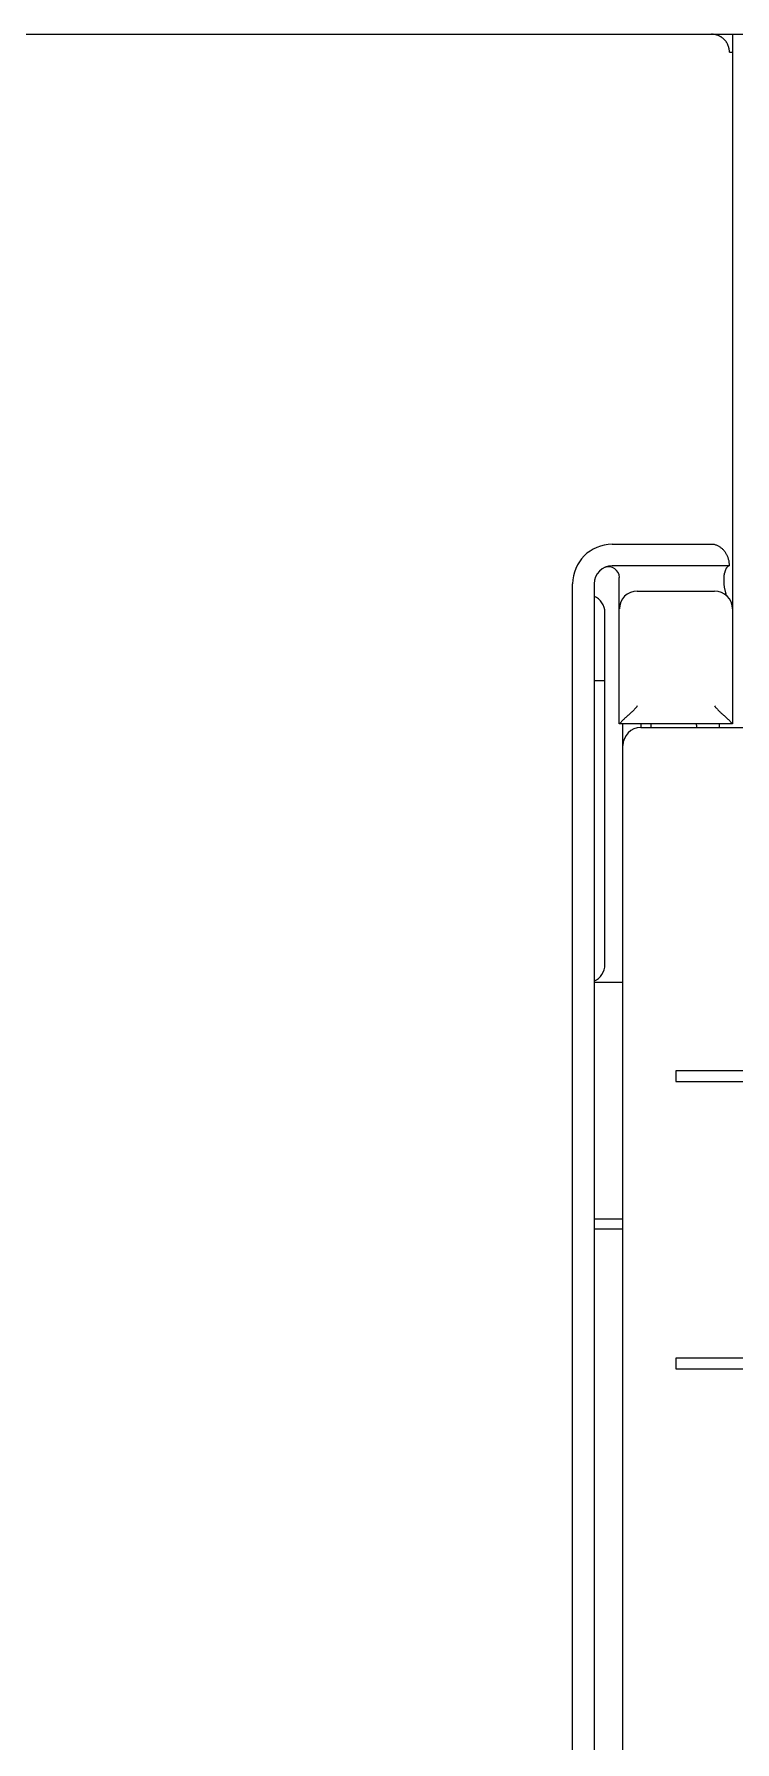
# Model space of a CAD drawing. Header units: millimetres. Extents: x -11 to 5160, y -11 to 2043.
# Drawn here: x 4475.01 to 4484.8, y 1661.94 to 1685.83 of the extents above; entities that cross this region are included whole.
import ezdxf

# ---------------------------------------------------------------- set-up
doc = ezdxf.new("R2010")
doc.units = ezdxf.units.MM

msp = doc.modelspace()

# ---------------------------------------------------------------- linework, layer by layer
at = {"color": 7, "linetype": 'Continuous'}
for p, q in [((4467.407, 1685.829), (4542.298, 1685.829)), ((4484.773, 1685.829), (4484.773, 1677.787)), ((4484.729, 1685.577), (4484.773, 1685.577)), ((4483.089, 1678.692), (4484.477, 1678.692)), ((4484.729, 1678.39), (4483.089, 1678.39)), ((4484.674, 1678.326), (4484.689, 1678.361)), ((4482.536, 1648.283), (4482.536, 1678.139)), ((4482.838, 1678.139), (4482.838, 1648.283)), ((4483.189, 1676.178), (4483.189, 1678.226)), ((4484.655, 1678.144), (4484.655, 1678.239)), ((4483.441, 1678.038), (4484.521, 1678.038)), ((4484.69, 1677.973), (4484.683, 1677.996)), ((4482.988, 1672.811), (4482.988, 1677.737)), ((4484.773, 1677.787), (4484.773, 1676.178)), ((4482.988, 1676.782), (4482.838, 1676.782)), ((4484.773, 1676.178), (4483.189, 1676.178)), ((4483.24, 1675.877), (4483.24, 1676.178)), ((4483.491, 1676.178), (4483.491, 1676.128)), ((4483.629, 1676.178), (4483.629, 1676.128)), ((4484.584, 1676.178), (4484.584, 1676.128)), ((4483.491, 1676.128), (4518.649, 1676.128)), ((4483.24, 1650.243), (4483.24, 1675.877)), ((4483.24, 1672.56), (4482.838, 1672.56)), ((4499.06, 1671.328), (4483.981, 1671.328)), ((4483.981, 1671.328), (4483.981, 1671.177)), ((4483.981, 1671.177), (4499.06, 1671.177)), ((4482.838, 1669.256), (4483.24, 1669.256)), ((4482.838, 1669.115), (4483.24, 1669.115)), ((4499.06, 1667.307), (4483.981, 1667.307)), ((4483.981, 1667.307), (4483.981, 1667.156)), ((4483.981, 1667.156), (4499.06, 1667.156))]:
    msp.add_line(p, q, dxfattribs=at)
for points in [[(4484.729, 1685.577), (4484.728, 1685.589)], [(4484.729, 1678.39), (4484.729, 1678.4), (4484.728, 1678.41), (4484.728, 1678.42), (4484.727, 1678.43), (4484.726, 1678.44), (4484.724, 1678.45), (4484.723, 1678.46), (4484.721, 1678.469), (4484.718, 1678.479), (4484.716, 1678.489), (4484.713, 1678.498), (4484.71, 1678.507), (4484.706, 1678.516), (4484.703, 1678.525), (4484.699, 1678.534), (4484.694, 1678.543), (4484.69, 1678.551), (4484.685, 1678.56), (4484.68, 1678.568), (4484.674, 1678.576), (4484.669, 1678.584), (4484.663, 1678.591), (4484.657, 1678.599), (4484.65, 1678.606), (4484.644, 1678.613), (4484.637, 1678.62), (4484.63, 1678.627), (4484.623, 1678.633), (4484.615, 1678.64), (4484.608, 1678.646), (4484.6, 1678.651), (4484.592, 1678.656), (4484.584, 1678.662), (4484.576, 1678.666), (4484.567, 1678.671), (4484.558, 1678.675), (4484.549, 1678.678), (4484.54, 1678.682), (4484.531, 1678.684), (4484.522, 1678.687), (4484.512, 1678.689), (4484.503, 1678.69), (4484.493, 1678.691), (4484.483, 1678.691), (4484.477, 1678.692)], [(4484.655, 1678.239), (4484.656, 1678.245), (4484.656, 1678.251), (4484.656, 1678.257), (4484.657, 1678.263), (4484.658, 1678.269), (4484.659, 1678.275), (4484.66, 1678.281), (4484.662, 1678.286), (4484.663, 1678.292), (4484.665, 1678.298), (4484.667, 1678.304), (4484.668, 1678.309), (4484.67, 1678.315), (4484.672, 1678.321), (4484.674, 1678.326)], [(4484.689, 1678.361), (4484.69, 1678.362), (4484.692, 1678.364), (4484.693, 1678.366), (4484.694, 1678.367), (4484.695, 1678.369), (4484.697, 1678.371), (4484.698, 1678.372), (4484.699, 1678.373), (4484.701, 1678.375), (4484.702, 1678.376), (4484.703, 1678.377), (4484.704, 1678.378), (4484.706, 1678.38), (4484.707, 1678.381), (4484.708, 1678.382)], [(4484.724, 1678.39), (4484.721, 1678.389), (4484.719, 1678.388), (4484.716, 1678.386), (4484.712, 1678.384), (4484.708, 1678.382)], [(4484.683, 1677.996), (4484.68, 1678.006), (4484.677, 1678.016), (4484.675, 1678.025), (4484.672, 1678.035), (4484.669, 1678.045), (4484.667, 1678.055), (4484.665, 1678.065), (4484.663, 1678.074), (4484.661, 1678.084), (4484.659, 1678.094), (4484.658, 1678.104), (4484.657, 1678.114), (4484.656, 1678.124), (4484.656, 1678.134), (4484.655, 1678.144)], [(4483.441, 1676.43), (4483.434, 1676.42), (4483.426, 1676.411), (4483.419, 1676.402), (4483.411, 1676.393), (4483.403, 1676.384), (4483.395, 1676.375), (4483.386, 1676.367), (4483.378, 1676.359), (4483.369, 1676.35), (4483.361, 1676.342), (4483.352, 1676.334), (4483.343, 1676.326), (4483.334, 1676.318), (4483.325, 1676.31), (4483.317, 1676.303), (4483.308, 1676.295), (4483.299, 1676.287), (4483.29, 1676.279), (4483.281, 1676.271), (4483.272, 1676.263), (4483.263, 1676.255), (4483.255, 1676.247), (4483.246, 1676.239), (4483.238, 1676.231), (4483.229, 1676.222), (4483.221, 1676.214), (4483.213, 1676.205), (4483.205, 1676.196), (4483.197, 1676.187), (4483.189, 1676.178)], [(4484.521, 1676.43), (4484.529, 1676.42), (4484.536, 1676.411), (4484.544, 1676.402), (4484.551, 1676.393), (4484.56, 1676.384), (4484.568, 1676.375), (4484.576, 1676.367), (4484.584, 1676.359), (4484.593, 1676.35), (4484.602, 1676.342), (4484.61, 1676.334), (4484.619, 1676.326), (4484.628, 1676.318), (4484.637, 1676.31), (4484.646, 1676.303), (4484.655, 1676.295), (4484.664, 1676.287), (4484.673, 1676.279), (4484.681, 1676.271), (4484.69, 1676.263), (4484.699, 1676.255), (4484.708, 1676.247), (4484.716, 1676.239), (4484.725, 1676.231), (4484.733, 1676.222), (4484.741, 1676.214), (4484.749, 1676.205), (4484.757, 1676.196), (4484.765, 1676.187), (4484.773, 1676.178)], [(4484.274, 1676.128), (4484.274, 1676.131), (4484.273, 1676.135), (4484.273, 1676.138), (4484.272, 1676.141), (4484.272, 1676.144), (4484.272, 1676.148), (4484.271, 1676.151), (4484.271, 1676.154), (4484.271, 1676.158), (4484.27, 1676.161), (4484.27, 1676.164), (4484.27, 1676.168), (4484.27, 1676.171), (4484.27, 1676.175), (4484.27, 1676.178)]]:
    msp.add_lwpolyline(points, dxfattribs=at)
for centre, radius, start, end in [((4484.449, 1685.326), 0.503, 83.6328, 86.7951), ((4484.491, 1685.628), 0.199, 79.853, 86.027), ((4484.488, 1685.605), 0.222, 76.3344, 80.0272), ((4484.385, 1685.305), 0.538, 72.0318, 73.2601), ((4484.472, 1685.57), 0.26, 69.3928, 72.2159), ((4484.491, 1685.607), 0.218, 67.0531, 70.6421), ((4484.479, 1685.58), 0.248, 63.813, 66.9367), ((4484.47, 1685.565), 0.266, 60.6069, 63.5119), ((4484.476, 1685.576), 0.253, 57.4791, 60.5717), ((4484.479, 1685.579), 0.249, 54.4675, 57.642), ((4484.477, 1685.576), 0.252, 51.282, 54.4196), ((4484.476, 1685.575), 0.254, 48.1673, 51.2892), ((4484.476, 1685.576), 0.253, 44.9588, 48.0963), ((4484.476, 1685.576), 0.253, 41.8576, 44.9984), ((4484.476, 1685.576), 0.254, 38.6636, 41.7895), ((4484.476, 1685.576), 0.254, 35.5632, 38.6778), ((4484.475, 1685.575), 0.254, 32.4054, 35.4985), ((4484.475, 1685.576), 0.254, 29.3344, 32.4121), ((4484.474, 1685.576), 0.255, 26.1843, 29.2297), ((4484.475, 1685.576), 0.254, 23.1821, 26.2032), ((4484.473, 1685.576), 0.256, 20.1048, 23.0791), ((4484.474, 1685.576), 0.255, 17.1534, 20.1052), ((4484.474, 1685.577), 0.254, 14.1205, 17.0372), ((4484.473, 1685.576), 0.256, 11.2762, 14.1385), ((4484.467, 1685.576), 0.262, 8.36, 11.1067), ((4484.475, 1685.577), 0.254, 5.5863, 8.3748), ((4484.492, 1685.578), 0.237, 2.6883, 5.625), ((4483.089, 1678.139), 0.553, 90, 180), ((4483.089, 1678.139), 0.251, 90, 180), ((4483.039, 1678.226), 0.151, 0, 111.0592), ((4482.737, 1677.737), 0.251, 0, 66.4218), ((4483.441, 1677.787), 0.251, 90, 180), ((4484.521, 1677.787), 0.251, 0, 90), ((4483.491, 1675.877), 0.251, 90, 180), ((4482.737, 1672.811), 0.251, 293.5782, 0)]:
    msp.add_arc(centre, radius, start, end, dxfattribs=at)

doc.saveas('drawing.dxf')
